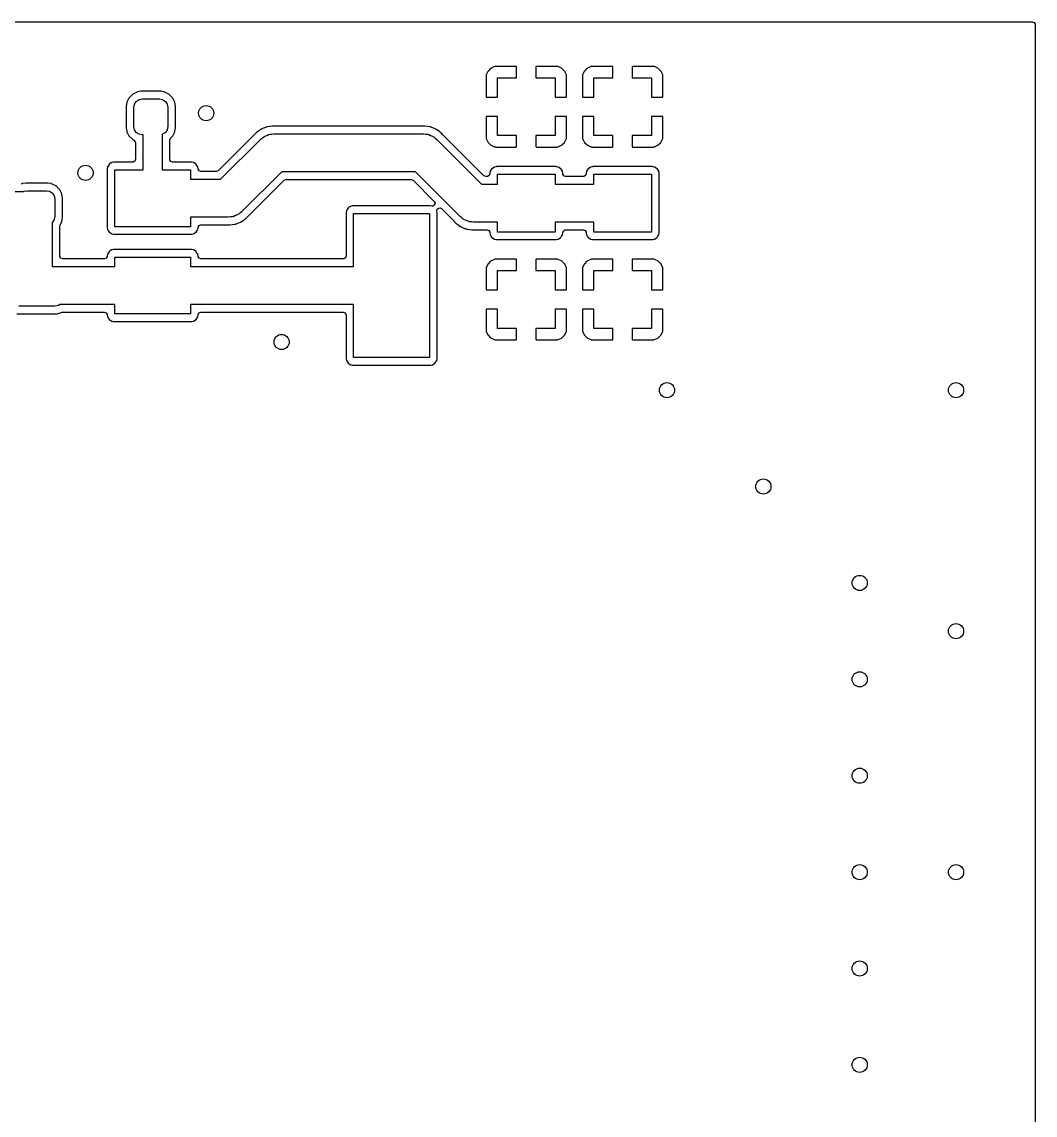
# Model space of a CAD drawing. Extents: x 2.37 to 5.13, y -5.38 to -2.62.
# Drawn here: x 4.08 to 5.132, y -3.752 to -2.618 of the extents above; entities that cross this region are included whole.
import ezdxf

# ---------------------------------------------------------------- set-up
doc = ezdxf.new("R2010")
doc.units = 0
doc.header["$MEASUREMENT"] = 0
doc.layers.add('BLACK', color=7, linetype='CONTINUOUS')

msp = doc.modelspace()

# ---------------------------------------------------------------- linework, layer by layer
at = {"layer": 'BLACK', "linetype": 'CONTINUOUS'}
for p, q in [((2.37081, -2.61789), (5.12919, -2.61789)), ((5.12919, -2.61789), (5.13107, -2.61858)), ((5.13107, -2.61858), (5.13206, -2.6203)), ((5.13206, -2.6203), (5.13211, -2.62081)), ((5.13211, -2.62081), (5.13211, -5.37919)), ((4.57095, -2.66431), (4.56738, -2.66589)), ((4.57137, -2.66419), (4.57095, -2.66431)), ((4.5721, -2.6641), (4.57137, -2.66419)), ((4.57227, -2.66409), (4.5721, -2.6641)), ((4.59359, -2.66409), (4.57227, -2.66409)), ((4.59379, -2.66421), (4.59359, -2.66409)), ((4.59394, -2.66461), (4.59379, -2.66421)), ((4.59394, -2.67591), (4.59394, -2.66461)), ((4.61406, -2.66424), (4.61394, -2.66445)), ((4.61394, -2.66445), (4.61394, -2.67591)), ((4.61445, -2.66409), (4.61406, -2.66424)), ((4.63561, -2.66409), (4.61445, -2.66409)), ((4.63578, -2.6641), (4.63561, -2.66409)), ((4.63648, -2.66419), (4.63578, -2.6641)), ((4.6369, -2.6643), (4.63648, -2.66419)), ((4.64048, -2.66588), (4.6369, -2.6643)), ((4.67095, -2.66431), (4.66738, -2.66589)), ((4.67137, -2.66419), (4.67095, -2.66431)), ((4.6721, -2.6641), (4.67137, -2.66419)), ((4.67227, -2.66409), (4.6721, -2.6641)), ((4.69359, -2.66409), (4.67227, -2.66409)), ((4.69379, -2.66421), (4.69359, -2.66409)), ((4.69394, -2.66461), (4.69379, -2.66421)), ((4.69394, -2.67591), (4.69394, -2.66461)), ((4.71406, -2.66424), (4.71394, -2.66445)), ((4.71394, -2.66445), (4.71394, -2.67591)), ((4.71445, -2.66409), (4.71406, -2.66424)), ((4.73561, -2.66409), (4.71445, -2.66409)), ((4.73578, -2.6641), (4.73561, -2.66409)), ((4.73648, -2.66419), (4.73578, -2.6641)), ((4.7369, -2.6643), (4.73648, -2.66419)), ((4.74048, -2.66588), (4.7369, -2.6643)), ((4.56214, -2.67407), (4.56213, -2.67423)), ((4.56213, -2.67423), (4.56213, -2.69539)), ((4.56222, -2.67336), (4.56214, -2.67407)), ((4.56233, -2.67294), (4.56222, -2.67336)), ((4.56391, -2.66936), (4.56233, -2.67294)), ((4.56421, -2.66893), (4.56391, -2.66936)), ((4.56694, -2.66619), (4.56421, -2.66893)), ((4.56738, -2.66589), (4.56694, -2.66619)), ((4.57394, -2.69591), (4.57394, -2.67591)), ((4.57394, -2.67591), (4.59394, -2.67591)), ((4.61394, -2.67591), (4.63394, -2.67591)), ((4.63394, -2.67591), (4.63394, -2.69591)), ((4.64092, -2.66618), (4.64048, -2.66588)), ((4.64365, -2.66891), (4.64092, -2.66618)), ((4.64395, -2.66935), (4.64365, -2.66891)), ((4.64554, -2.67292), (4.64395, -2.66935)), ((4.64565, -2.67334), (4.64554, -2.67292)), ((4.64574, -2.67407), (4.64565, -2.67334)), ((4.64575, -2.67424), (4.64574, -2.67407)), ((4.64575, -2.69555), (4.64575, -2.67424)), ((4.66214, -2.67407), (4.66213, -2.67423)), ((4.66213, -2.67423), (4.66213, -2.69539)), ((4.66222, -2.67336), (4.66214, -2.67407)), ((4.66233, -2.67294), (4.66222, -2.67336)), ((4.66391, -2.66936), (4.66233, -2.67294)), ((4.66421, -2.66893), (4.66391, -2.66936)), ((4.66694, -2.66619), (4.66421, -2.66893)), ((4.66738, -2.66589), (4.66694, -2.66619)), ((4.67394, -2.69591), (4.67394, -2.67591)), ((4.67394, -2.67591), (4.69394, -2.67591)), ((4.71394, -2.67591), (4.73394, -2.67591)), ((4.73394, -2.67591), (4.73394, -2.69591)), ((4.74092, -2.66618), (4.74048, -2.66588)), ((4.74365, -2.66891), (4.74092, -2.66618)), ((4.74395, -2.66935), (4.74365, -2.66891)), ((4.74554, -2.67292), (4.74395, -2.66935)), ((4.74565, -2.67334), (4.74554, -2.67292)), ((4.74574, -2.67407), (4.74565, -2.67334)), ((4.74575, -2.67424), (4.74574, -2.67407)), ((4.74575, -2.69555), (4.74575, -2.67424)), ((4.19156, -2.69693), (4.18935, -2.70125)), ((4.19166, -2.69672), (4.19156, -2.69693)), ((4.19156, -2.69693), (4.19156, -2.69693)), ((4.19541, -2.69297), (4.19166, -2.69672)), ((4.19562, -2.69287), (4.19541, -2.69297)), ((4.19994, -2.69067), (4.19562, -2.69287)), ((4.19562, -2.69287), (4.19562, -2.69287)), ((4.19912, -2.70043), (4.20199, -2.69851)), ((4.20014, -2.69056), (4.19994, -2.69067)), ((4.19994, -2.69067), (4.19994, -2.69067)), ((4.20037, -2.69053), (4.20014, -2.69056)), ((4.20395, -2.68996), (4.20037, -2.69053)), ((4.20037, -2.69053), (4.20037, -2.69053)), ((4.20199, -2.69851), (4.20538, -2.69783)), ((4.20406, -2.68994), (4.20395, -2.68996)), ((4.22442, -2.68994), (4.20406, -2.68994)), ((4.20538, -2.69783), (4.2231, -2.69783)), ((4.2231, -2.69783), (4.22649, -2.69851)), ((4.22453, -2.68996), (4.22442, -2.68994)), ((4.22811, -2.69053), (4.22453, -2.68996)), ((4.22649, -2.69851), (4.22936, -2.70043)), ((4.22834, -2.69056), (4.22811, -2.69053)), ((4.22811, -2.69053), (4.22811, -2.69053)), ((4.22854, -2.69067), (4.22834, -2.69056)), ((4.23286, -2.69287), (4.22854, -2.69067)), ((4.22854, -2.69067), (4.22854, -2.69067)), ((4.23307, -2.69297), (4.23286, -2.69287)), ((4.23286, -2.69287), (4.23286, -2.69287)), ((4.23682, -2.69672), (4.23307, -2.69297)), ((4.23692, -2.69693), (4.23682, -2.69672)), ((4.23912, -2.70125), (4.23692, -2.69693)), ((4.23692, -2.69693), (4.23692, -2.69693)), ((4.56213, -2.69539), (4.56227, -2.69579)), ((4.56227, -2.69579), (4.56248, -2.69591)), ((4.56248, -2.69591), (4.57394, -2.69591)), ((4.63394, -2.69591), (4.64523, -2.69591)), ((4.64523, -2.69591), (4.64563, -2.69576)), ((4.64563, -2.69576), (4.64575, -2.69555)), ((4.66213, -2.69539), (4.66227, -2.69579)), ((4.66227, -2.69579), (4.66248, -2.69591)), ((4.66248, -2.69591), (4.67394, -2.69591)), ((4.73394, -2.69591), (4.74523, -2.69591)), ((4.74523, -2.69591), (4.74563, -2.69576)), ((4.74563, -2.69576), (4.74575, -2.69555)), ((4.18865, -2.70526), (4.18863, -2.70537)), ((4.18863, -2.70537), (4.18863, -2.7277)), ((4.18921, -2.70168), (4.18865, -2.70526)), ((4.18925, -2.70145), (4.18921, -2.70168)), ((4.18921, -2.70168), (4.18921, -2.70168)), ((4.18935, -2.70125), (4.18925, -2.70145)), ((4.19652, -2.70669), (4.1972, -2.7033)), ((4.19652, -2.72638), (4.19652, -2.70669)), ((4.1972, -2.7033), (4.19912, -2.70043)), ((4.22936, -2.70043), (4.23128, -2.7033)), ((4.23128, -2.7033), (4.23196, -2.70669)), ((4.23196, -2.70669), (4.23196, -2.72638)), ((4.23923, -2.70145), (4.23912, -2.70125)), ((4.23926, -2.70168), (4.23923, -2.70145)), ((4.23983, -2.70526), (4.23926, -2.70168)), ((4.23926, -2.70168), (4.23926, -2.70168)), ((4.23985, -2.70537), (4.23983, -2.70526)), ((4.23985, -2.7277), (4.23985, -2.70537)), ((4.56225, -2.71605), (4.56213, -2.71626)), ((4.56213, -2.71626), (4.56213, -2.73757)), ((4.56264, -2.71591), (4.56225, -2.71605)), ((4.57394, -2.71591), (4.56264, -2.71591)), ((4.57394, -2.73591), (4.57394, -2.71591)), ((4.6454, -2.71591), (4.63394, -2.71591)), ((4.63394, -2.71591), (4.63394, -2.73591)), ((4.6456, -2.71603), (4.6454, -2.71591)), ((4.64575, -2.71642), (4.6456, -2.71603)), ((4.64575, -2.73758), (4.64575, -2.71642)), ((4.66225, -2.71605), (4.66213, -2.71626)), ((4.66213, -2.71626), (4.66213, -2.73757)), ((4.66264, -2.71591), (4.66225, -2.71605)), ((4.67394, -2.71591), (4.66264, -2.71591)), ((4.67394, -2.73591), (4.67394, -2.71591)), ((4.7454, -2.71591), (4.73394, -2.71591)), ((4.73394, -2.71591), (4.73394, -2.73591)), ((4.7456, -2.71603), (4.7454, -2.71591)), ((4.74575, -2.71642), (4.7456, -2.71603)), ((4.74575, -2.73758), (4.74575, -2.71642)), ((4.18863, -2.7277), (4.18865, -2.72781)), ((4.18865, -2.72781), (4.18921, -2.73139)), ((4.18921, -2.73139), (4.18921, -2.73139)), ((4.18921, -2.73139), (4.18925, -2.73162)), ((4.18925, -2.73162), (4.18935, -2.73182)), ((4.18935, -2.73182), (4.18935, -2.73182)), ((4.18935, -2.73182), (4.19156, -2.73614)), ((4.1972, -2.72977), (4.19652, -2.72638)), ((4.19912, -2.73264), (4.1972, -2.72977)), ((4.20199, -2.73456), (4.19912, -2.73264)), ((4.22936, -2.73264), (4.22649, -2.73456)), ((4.23128, -2.72977), (4.22936, -2.73264)), ((4.23196, -2.72638), (4.23128, -2.72977)), ((4.23692, -2.73614), (4.23912, -2.73182)), ((4.23912, -2.73182), (4.23923, -2.73162)), ((4.23912, -2.73182), (4.23912, -2.73182)), ((4.23923, -2.73162), (4.23926, -2.73139)), ((4.23926, -2.73139), (4.23983, -2.72781)), ((4.23926, -2.73139), (4.23926, -2.73139)), ((4.23983, -2.72781), (4.23985, -2.7277)), ((4.32348, -2.73299), (4.32195, -2.73471)), ((4.3236, -2.73286), (4.32348, -2.73299)), ((4.32375, -2.73276), (4.3236, -2.73286)), ((4.32511, -2.73182), (4.32375, -2.73276)), ((4.32375, -2.73276), (4.32375, -2.73276)), ((4.32569, -2.73142), (4.32511, -2.73182)), ((4.32582, -2.73133), (4.32569, -2.73142)), ((4.3275, -2.73005), (4.32582, -2.73133)), ((4.32783, -2.72979), (4.3275, -2.73005)), ((4.32799, -2.72972), (4.32783, -2.72979)), ((4.32818, -2.72964), (4.32799, -2.72972)), ((4.32799, -2.72972), (4.32799, -2.72972)), ((4.32825, -2.7296), (4.32818, -2.72964)), ((4.32873, -2.72934), (4.32825, -2.7296)), ((4.3291, -2.72908), (4.32873, -2.72934)), ((4.32942, -2.72896), (4.3291, -2.72908)), ((4.33126, -2.72827), (4.32942, -2.72896)), ((4.33148, -2.72818), (4.33126, -2.72827)), ((4.33162, -2.72812), (4.33148, -2.72818)), ((4.33378, -2.72718), (4.33162, -2.72812)), ((4.33394, -2.7271), (4.33378, -2.72717)), ((4.33378, -2.72717), (4.33378, -2.72718)), ((4.33439, -2.72703), (4.33394, -2.7271)), ((4.33492, -2.72688), (4.33439, -2.72703)), ((4.33518, -2.72678), (4.33492, -2.72688)), ((4.33535, -2.72672), (4.33518, -2.72678)), ((4.33518, -2.72678), (4.33518, -2.72678)), ((4.33787, -2.72642), (4.33535, -2.72672)), ((4.33802, -2.72639), (4.33787, -2.72642)), ((4.34052, -2.72596), (4.33802, -2.72639)), ((4.34069, -2.72597), (4.34052, -2.72596)), ((4.34283, -2.72611), (4.34069, -2.72597)), ((4.34303, -2.72612), (4.34283, -2.72611)), ((4.49612, -2.72612), (4.34303, -2.72612)), ((4.49629, -2.72612), (4.49612, -2.72612)), ((4.49659, -2.7261), (4.49629, -2.72612)), ((4.49877, -2.72597), (4.49659, -2.7261)), ((4.50126, -2.72644), (4.49877, -2.72597)), ((4.50141, -2.72646), (4.50126, -2.72644)), ((4.50393, -2.72679), (4.50141, -2.72646)), ((4.50409, -2.72686), (4.50393, -2.72679)), ((4.50436, -2.72696), (4.50409, -2.72686)), ((4.50409, -2.72686), (4.50409, -2.72686)), ((4.50488, -2.72711), (4.50436, -2.72696)), ((4.50533, -2.72719), (4.50488, -2.72711)), ((4.50764, -2.72824), (4.50533, -2.72719)), ((4.50778, -2.72829), (4.50764, -2.72824)), ((4.51015, -2.72922), (4.50778, -2.72829)), ((4.51029, -2.72932), (4.51015, -2.72922)), ((4.51052, -2.72948), (4.51029, -2.72932)), ((4.51029, -2.72932), (4.51029, -2.72932)), ((4.511, -2.72975), (4.51052, -2.72948)), ((4.51125, -2.72986), (4.511, -2.72975)), ((4.51141, -2.72994), (4.51125, -2.72986)), ((4.51125, -2.72986), (4.51125, -2.72986)), ((4.51155, -2.73005), (4.51141, -2.72994)), ((4.51341, -2.7315), (4.51155, -2.73005)), ((4.51353, -2.73159), (4.51341, -2.7315)), ((4.51534, -2.73286), (4.51353, -2.73159)), ((4.51561, -2.73305), (4.51534, -2.73286)), ((4.51573, -2.73319), (4.51561, -2.73305)), ((4.51714, -2.7348), (4.51573, -2.73319)), ((4.51573, -2.73319), (4.51573, -2.73319)), ((4.19156, -2.73614), (4.19156, -2.73614)), ((4.19156, -2.73614), (4.19166, -2.73635)), ((4.19166, -2.73635), (4.19541, -2.7401)), ((4.19541, -2.7401), (4.19562, -2.7402)), ((4.19562, -2.7402), (4.19562, -2.7402)), ((4.19562, -2.7402), (4.19676, -2.74079)), ((4.19676, -2.74079), (4.19812, -2.74224)), ((4.19812, -2.74224), (4.19835, -2.74338)), ((4.19835, -2.74338), (4.19835, -2.76051)), ((4.20538, -2.73524), (4.20199, -2.73456)), ((4.20624, -2.73524), (4.20538, -2.73524)), ((4.20624, -2.77132), (4.20624, -2.73524)), ((4.22649, -2.73456), (4.22593, -2.73467)), ((4.22593, -2.73467), (4.22593, -2.77132)), ((4.23382, -2.74055), (4.2345, -2.73868)), ((4.23382, -2.76051), (4.23382, -2.74055)), ((4.2345, -2.73868), (4.23467, -2.73849)), ((4.23467, -2.73849), (4.23682, -2.73635)), ((4.23682, -2.73635), (4.23692, -2.73614)), ((4.23692, -2.73614), (4.23692, -2.73614)), ((4.32183, -2.73484), (4.28425, -2.77242)), ((4.28667, -2.78116), (4.32805, -2.73978)), ((4.32195, -2.73471), (4.32183, -2.73484)), ((4.32805, -2.73978), (4.32822, -2.73961)), ((4.32822, -2.73961), (4.32985, -2.73843)), ((4.32985, -2.73843), (4.33137, -2.73712)), ((4.33137, -2.73712), (4.33209, -2.73679)), ((4.33209, -2.73679), (4.33273, -2.73632)), ((4.33273, -2.73632), (4.33462, -2.73564)), ((4.33462, -2.73564), (4.33645, -2.73481)), ((4.33645, -2.73481), (4.33723, -2.73469)), ((4.33723, -2.73469), (4.33798, -2.73442)), ((4.33798, -2.73442), (4.33999, -2.7343)), ((4.33999, -2.7343), (4.34197, -2.73401)), ((4.34197, -2.73401), (4.49702, -2.73401)), ((4.49702, -2.73401), (4.49726, -2.73402)), ((4.49726, -2.73402), (4.49925, -2.73433)), ((4.49925, -2.73433), (4.50125, -2.73447)), ((4.50125, -2.73447), (4.50199, -2.73475)), ((4.50199, -2.73475), (4.50278, -2.73488)), ((4.50278, -2.73488), (4.5046, -2.73573)), ((4.5046, -2.73573), (4.50648, -2.73643)), ((4.50648, -2.73643), (4.50711, -2.73691)), ((4.50711, -2.73691), (4.50783, -2.73725)), ((4.50783, -2.73725), (4.50934, -2.73858)), ((4.50934, -2.73858), (4.51094, -2.73978)), ((4.51094, -2.73978), (4.55748, -2.78631)), ((4.51727, -2.73495), (4.51714, -2.7348)), ((4.55989, -2.77757), (4.51727, -2.73495)), ((4.56213, -2.73757), (4.56214, -2.73775)), ((4.56214, -2.73775), (4.56222, -2.73847)), ((4.56222, -2.73847), (4.56234, -2.73889)), ((4.56234, -2.73889), (4.56393, -2.74247)), ((4.56393, -2.74247), (4.56422, -2.7429)), ((4.56422, -2.7429), (4.56696, -2.74563)), ((4.59394, -2.73591), (4.57394, -2.73591)), ((4.59394, -2.74737), (4.59394, -2.73591)), ((4.63394, -2.73591), (4.61394, -2.73591)), ((4.61394, -2.73591), (4.61394, -2.7472)), ((4.64093, -2.74562), (4.64366, -2.74288)), ((4.64366, -2.74288), (4.64396, -2.74245)), ((4.64396, -2.74245), (4.64554, -2.73887)), ((4.64554, -2.73887), (4.64566, -2.73845)), ((4.64566, -2.73845), (4.64574, -2.73774)), ((4.64574, -2.73774), (4.64575, -2.73758)), ((4.66213, -2.73757), (4.66214, -2.73775)), ((4.66214, -2.73775), (4.66222, -2.73847)), ((4.66222, -2.73847), (4.66234, -2.73889)), ((4.66234, -2.73889), (4.66393, -2.74247)), ((4.66393, -2.74247), (4.66422, -2.7429)), ((4.66422, -2.7429), (4.66696, -2.74563)), ((4.69394, -2.73591), (4.67394, -2.73591)), ((4.69394, -2.74737), (4.69394, -2.73591)), ((4.73394, -2.73591), (4.71394, -2.73591)), ((4.71394, -2.73591), (4.71394, -2.7472)), ((4.74093, -2.74562), (4.74366, -2.74288)), ((4.74366, -2.74288), (4.74396, -2.74245)), ((4.74396, -2.74245), (4.74554, -2.73887)), ((4.74554, -2.73887), (4.74566, -2.73845)), ((4.74566, -2.73845), (4.74574, -2.73774)), ((4.74574, -2.73774), (4.74575, -2.73758)), ((4.56696, -2.74563), (4.56739, -2.74593)), ((4.56739, -2.74593), (4.57097, -2.74751)), ((4.57097, -2.74751), (4.57139, -2.74762)), ((4.57139, -2.74762), (4.5721, -2.74771)), ((4.5721, -2.74771), (4.57227, -2.74772)), ((4.57227, -2.74772), (4.59342, -2.74772)), ((4.59342, -2.74772), (4.59382, -2.74757)), ((4.59382, -2.74757), (4.59394, -2.74737)), ((4.61394, -2.7472), (4.61408, -2.7476)), ((4.61408, -2.7476), (4.61429, -2.74772)), ((4.61429, -2.74772), (4.63561, -2.74772)), ((4.63561, -2.74772), (4.63578, -2.74771)), ((4.63578, -2.74771), (4.6365, -2.74762)), ((4.6365, -2.74762), (4.63692, -2.74751)), ((4.63692, -2.74751), (4.6405, -2.74592)), ((4.6405, -2.74592), (4.64093, -2.74562)), ((4.66696, -2.74563), (4.66739, -2.74593)), ((4.66739, -2.74593), (4.67097, -2.74751)), ((4.67097, -2.74751), (4.67139, -2.74762)), ((4.67139, -2.74762), (4.6721, -2.74771)), ((4.6721, -2.74771), (4.67227, -2.74772)), ((4.67227, -2.74772), (4.69342, -2.74772)), ((4.69342, -2.74772), (4.69382, -2.74757)), ((4.69382, -2.74757), (4.69394, -2.74737)), ((4.71394, -2.7472), (4.71408, -2.7476)), ((4.71408, -2.7476), (4.71429, -2.74772)), ((4.71429, -2.74772), (4.73561, -2.74772)), ((4.73561, -2.74772), (4.73578, -2.74771)), ((4.73578, -2.74771), (4.7365, -2.74762)), ((4.7365, -2.74762), (4.73692, -2.74751)), ((4.73692, -2.74751), (4.7405, -2.74592)), ((4.7405, -2.74592), (4.74093, -2.74562)), ((4.17086, -2.76587), (4.16945, -2.76799)), ((4.17102, -2.76563), (4.17086, -2.76587)), ((4.17363, -2.76389), (4.17102, -2.76563)), ((4.1756, -2.76349), (4.17363, -2.76389)), ((4.1758, -2.76346), (4.1756, -2.76349)), ((4.17594, -2.76343), (4.1758, -2.76346)), ((4.1758, -2.76346), (4.1758, -2.76346)), ((4.19543, -2.76343), (4.17594, -2.76343)), ((4.19594, -2.76338), (4.19543, -2.76343)), ((4.19767, -2.76239), (4.19594, -2.76338)), ((4.19835, -2.76051), (4.19767, -2.76239)), ((4.23386, -2.76102), (4.23382, -2.76051)), ((4.23486, -2.76275), (4.23386, -2.76102)), ((4.23673, -2.76343), (4.23486, -2.76275)), ((4.25623, -2.76343), (4.23673, -2.76343)), ((4.25637, -2.76346), (4.25623, -2.76343)), ((4.25657, -2.76349), (4.25637, -2.76346)), ((4.25637, -2.76346), (4.25637, -2.76346)), ((4.25853, -2.76389), (4.25657, -2.76349)), ((4.26115, -2.76563), (4.25853, -2.76389)), ((4.2613, -2.76587), (4.26115, -2.76563)), ((4.26272, -2.76799), (4.2613, -2.76587)), ((4.16928, -2.76824), (4.16882, -2.77054)), ((4.16882, -2.77054), (4.16882, -2.83115)), ((4.16945, -2.76799), (4.16928, -2.76824)), ((4.17671, -2.83038), (4.17671, -2.77132)), ((4.17671, -2.77132), (4.20624, -2.77132)), ((4.22593, -2.77132), (4.25545, -2.77132)), ((4.25545, -2.77132), (4.25545, -2.78116)), ((4.26289, -2.76824), (4.26272, -2.76799)), ((4.26335, -2.77054), (4.26289, -2.76824)), ((4.26335, -2.77067), (4.26335, -2.77054)), ((4.26337, -2.77086), (4.26335, -2.77067)), ((4.26437, -2.77259), (4.26337, -2.77086)), ((4.26624, -2.77327), (4.26437, -2.77259)), ((4.28219, -2.77327), (4.26624, -2.77327)), ((4.28245, -2.77326), (4.28219, -2.77327)), ((4.28425, -2.77242), (4.28245, -2.77326)), ((4.35013, -2.77339), (4.30874, -2.81477)), ((4.48887, -2.77339), (4.35013, -2.77339)), ((4.5354, -2.81992), (4.48887, -2.77339)), ((4.56008, -2.77774), (4.55989, -2.77757)), ((4.56195, -2.77842), (4.56008, -2.77774)), ((4.56313, -2.77842), (4.56195, -2.77842)), ((4.56364, -2.77838), (4.56313, -2.77842)), ((4.56536, -2.77738), (4.56364, -2.77838)), ((4.56604, -2.77551), (4.56536, -2.77738)), ((4.5665, -2.77283), (4.56604, -2.77513)), ((4.56604, -2.77513), (4.56604, -2.77551)), ((4.56785, -2.7708), (4.5665, -2.77283)), ((4.56809, -2.77045), (4.56785, -2.7708)), ((4.56825, -2.77021), (4.56809, -2.77045)), ((4.57086, -2.76847), (4.56825, -2.77021)), ((4.57261, -2.76812), (4.57086, -2.76847)), ((4.57302, -2.76804), (4.57261, -2.76812)), ((4.57316, -2.76801), (4.57302, -2.76804)), ((4.57302, -2.76804), (4.57302, -2.76804)), ((4.63471, -2.76801), (4.57316, -2.76801)), ((4.57394, -2.78631), (4.57394, -2.77591)), ((4.57394, -2.77591), (4.63394, -2.77591)), ((4.63394, -2.77591), (4.63394, -2.78631)), ((4.63485, -2.76804), (4.63471, -2.76801)), ((4.63486, -2.76804), (4.63485, -2.76804)), ((4.63526, -2.76812), (4.63486, -2.76804)), ((4.63702, -2.76847), (4.63526, -2.76812)), ((4.63963, -2.77021), (4.63702, -2.76847)), ((4.63979, -2.77045), (4.63963, -2.77021)), ((4.64002, -2.7708), (4.63979, -2.77045)), ((4.64137, -2.77283), (4.64002, -2.7708)), ((4.64183, -2.77513), (4.64137, -2.77283)), ((4.64183, -2.77551), (4.64183, -2.77513)), ((4.64187, -2.77601), (4.64183, -2.77551)), ((4.64287, -2.77774), (4.64187, -2.77601)), ((4.64474, -2.77842), (4.64287, -2.77774)), ((4.66313, -2.77842), (4.64474, -2.77842)), ((4.66364, -2.77838), (4.66313, -2.77842)), ((4.66536, -2.77738), (4.66364, -2.77838)), ((4.66604, -2.77551), (4.66536, -2.77738)), ((4.6665, -2.77283), (4.66604, -2.77513)), ((4.66604, -2.77513), (4.66604, -2.77551)), ((4.66785, -2.7708), (4.6665, -2.77283)), ((4.66809, -2.77045), (4.66785, -2.7708)), ((4.66825, -2.77021), (4.66809, -2.77045)), ((4.67086, -2.76847), (4.66825, -2.77021)), ((4.67261, -2.76812), (4.67086, -2.76847)), ((4.67302, -2.76804), (4.67261, -2.76812)), ((4.67316, -2.76801), (4.67302, -2.76804)), ((4.67302, -2.76804), (4.67302, -2.76804)), ((4.73471, -2.76801), (4.67316, -2.76801)), ((4.67394, -2.78631), (4.67394, -2.77591)), ((4.67394, -2.77591), (4.73394, -2.77591)), ((4.73394, -2.77591), (4.73394, -2.83591)), ((4.73485, -2.76804), (4.73471, -2.76801)), ((4.73486, -2.76804), (4.73485, -2.76804)), ((4.73526, -2.76812), (4.73486, -2.76804)), ((4.73702, -2.76847), (4.73526, -2.76812)), ((4.73963, -2.77021), (4.73702, -2.76847)), ((4.73979, -2.77045), (4.73963, -2.77021)), ((4.74002, -2.7708), (4.73979, -2.77045)), ((4.74137, -2.77283), (4.74002, -2.7708)), ((4.74183, -2.77513), (4.74137, -2.77283)), ((4.74183, -2.83668), (4.74183, -2.77513)), ((4.08048, -2.78588), (4.0795, -2.78611)), ((4.08049, -2.78593), (4.08048, -2.78588)), ((4.08071, -2.78585), (4.08049, -2.78593)), ((4.08092, -2.78575), (4.08071, -2.78585)), ((4.08484, -2.78513), (4.08092, -2.78575)), ((4.10716, -2.78513), (4.08484, -2.78513)), ((4.10727, -2.78515), (4.10716, -2.78513)), ((4.11086, -2.78571), (4.10727, -2.78515)), ((4.11108, -2.78575), (4.11086, -2.78571)), ((4.11086, -2.78571), (4.11086, -2.78571)), ((4.11129, -2.78585), (4.11108, -2.78575)), ((4.11561, -2.78806), (4.11129, -2.78585)), ((4.11129, -2.78585), (4.11129, -2.78585)), ((4.11581, -2.78816), (4.11561, -2.78806)), ((4.11561, -2.78806), (4.11561, -2.78806)), ((4.11956, -2.79191), (4.11581, -2.78816)), ((4.25545, -2.78116), (4.28667, -2.78116)), ((4.31496, -2.81971), (4.35254, -2.78213)), ((4.35254, -2.78213), (4.35435, -2.78129)), ((4.35435, -2.78129), (4.3546, -2.78128)), ((4.3546, -2.78128), (4.48439, -2.78128)), ((4.48439, -2.78128), (4.48626, -2.78196)), ((4.48626, -2.78196), (4.48645, -2.78213)), ((4.48645, -2.78213), (4.50841, -2.80409)), ((4.55748, -2.78631), (4.57394, -2.78631)), ((4.63394, -2.78631), (4.67394, -2.78631)), ((4.06448, -2.79401), (4.0823, -2.79401)), ((4.0823, -2.79401), (4.08277, -2.7937)), ((4.08277, -2.7937), (4.08616, -2.79302)), ((4.08616, -2.79302), (4.10584, -2.79302)), ((4.10584, -2.79302), (4.10923, -2.7937)), ((4.10923, -2.7937), (4.11211, -2.79562)), ((4.11211, -2.79562), (4.11403, -2.79849)), ((4.11403, -2.79849), (4.1147, -2.80188)), ((4.11967, -2.79212), (4.11956, -2.79191)), ((4.12143, -2.79558), (4.11967, -2.79212)), ((4.11967, -2.79212), (4.11967, -2.79212)), ((4.12197, -2.79664), (4.12143, -2.79558)), ((4.12201, -2.79687), (4.12197, -2.79664)), ((4.12237, -2.79914), (4.12201, -2.79687)), ((4.12201, -2.79687), (4.12201, -2.79687)), ((4.12259, -2.80056), (4.12237, -2.79914)), ((4.12259, -2.82092), (4.12259, -2.80056)), ((4.1147, -2.80188), (4.1147, -2.8196)), ((4.41777, -2.81282), (4.41731, -2.81352)), ((4.4189, -2.81114), (4.41777, -2.81282)), ((4.41905, -2.81091), (4.4189, -2.81114)), ((4.4202, -2.81014), (4.41905, -2.81091)), ((4.42143, -2.80932), (4.4202, -2.81014)), ((4.42167, -2.80916), (4.42143, -2.80932)), ((4.42143, -2.80932), (4.42143, -2.80932)), ((4.42363, -2.80877), (4.42167, -2.80916)), ((4.42383, -2.80873), (4.42363, -2.80877)), ((4.42397, -2.8087), (4.42383, -2.80873)), ((4.42383, -2.80873), (4.42383, -2.80873)), ((4.50426, -2.8087), (4.42397, -2.8087)), ((4.50578, -2.809), (4.50426, -2.8087)), ((4.5071, -2.80896), (4.50578, -2.809)), ((4.50873, -2.80782), (4.5071, -2.80896)), ((4.50841, -2.80409), (4.50925, -2.80589)), ((4.50925, -2.80589), (4.50873, -2.80782)), ((4.51108, -2.8143), (4.51138, -2.81233)), ((4.51138, -2.81233), (4.51288, -2.81102)), ((4.51288, -2.81102), (4.51487, -2.81098)), ((4.51487, -2.81098), (4.516, -2.81168)), ((4.516, -2.81168), (4.52907, -2.82475)), ((4.11403, -2.82299), (4.11211, -2.82586)), ((4.1147, -2.8196), (4.11403, -2.82299)), ((4.12197, -2.82484), (4.12259, -2.82092)), ((4.29482, -2.82053), (4.25545, -2.82053)), ((4.25545, -2.82053), (4.25545, -2.83038)), ((4.29681, -2.82025), (4.29482, -2.82053)), ((4.29882, -2.82012), (4.29681, -2.82025)), ((4.29956, -2.81986), (4.29882, -2.82012)), ((4.30035, -2.81974), (4.29956, -2.81986)), ((4.30218, -2.81891), (4.30035, -2.81974)), ((4.30407, -2.81823), (4.30218, -2.81891)), ((4.30471, -2.81776), (4.30407, -2.81823)), ((4.30543, -2.81743), (4.30471, -2.81776)), ((4.30695, -2.81612), (4.30543, -2.81743)), ((4.30857, -2.81494), (4.30695, -2.81612)), ((4.30874, -2.81477), (4.30857, -2.81494)), ((4.30897, -2.82476), (4.31098, -2.82322)), ((4.31098, -2.82322), (4.3111, -2.82313)), ((4.3111, -2.82313), (4.31139, -2.82293)), ((4.31139, -2.82293), (4.31178, -2.82266)), ((4.31178, -2.82266), (4.31305, -2.82179)), ((4.31305, -2.82179), (4.3132, -2.82169)), ((4.31305, -2.82179), (4.31305, -2.82179)), ((4.3132, -2.82169), (4.31485, -2.81983)), ((4.31485, -2.81983), (4.31496, -2.81971)), ((4.41731, -2.81352), (4.41685, -2.81582)), ((4.41685, -2.81582), (4.41685, -2.86091)), ((4.42475, -2.87171), (4.42475, -2.8166)), ((4.42475, -2.8166), (4.50349, -2.8166)), ((4.50349, -2.8166), (4.50349, -2.9662)), ((4.51138, -2.81582), (4.51108, -2.8143)), ((4.51138, -2.96698), (4.51138, -2.81582)), ((4.53701, -2.82112), (4.5354, -2.81992)), ((4.53851, -2.82245), (4.53701, -2.82112)), ((4.53923, -2.82279), (4.53851, -2.82245)), ((4.53987, -2.82327), (4.53923, -2.82279)), ((4.54175, -2.82397), (4.53987, -2.82327)), ((4.54357, -2.82482), (4.54175, -2.82397)), ((4.11211, -2.82586), (4.11175, -2.8261)), ((4.11175, -2.8261), (4.11175, -2.87171)), ((4.11964, -2.83011), (4.11996, -2.82879)), ((4.11964, -2.86091), (4.11964, -2.83011)), ((4.11996, -2.82879), (4.12187, -2.82504)), ((4.12187, -2.82504), (4.12197, -2.82484)), ((4.12187, -2.82504), (4.12187, -2.82504)), ((4.16882, -2.83115), (4.16928, -2.83346)), ((4.16928, -2.83346), (4.16944, -2.8337)), ((4.16944, -2.8337), (4.16944, -2.8337)), ((4.16944, -2.8337), (4.16992, -2.83442)), ((4.16992, -2.83442), (4.17102, -2.83607)), ((4.25545, -2.83038), (4.17671, -2.83038)), ((4.26115, -2.83607), (4.26225, -2.83442)), ((4.26225, -2.83442), (4.26273, -2.8337)), ((4.26273, -2.8337), (4.26289, -2.83346)), ((4.26273, -2.8337), (4.26273, -2.8337)), ((4.26289, -2.83346), (4.26335, -2.83115)), ((4.26335, -2.83105), (4.26421, -2.82926)), ((4.26335, -2.83115), (4.26335, -2.83105)), ((4.26421, -2.82926), (4.26602, -2.82844)), ((4.26602, -2.82844), (4.26624, -2.82843)), ((4.26624, -2.82843), (4.29377, -2.82843)), ((4.29377, -2.82843), (4.29396, -2.82843)), ((4.29396, -2.82843), (4.2961, -2.82858)), ((4.2961, -2.82858), (4.29628, -2.82859)), ((4.29628, -2.82859), (4.29878, -2.82816)), ((4.29878, -2.82816), (4.29893, -2.82813)), ((4.29893, -2.82813), (4.30145, -2.82783)), ((4.30145, -2.82783), (4.30188, -2.82767)), ((4.30188, -2.82767), (4.30241, -2.82752)), ((4.30241, -2.82752), (4.30268, -2.82747)), ((4.30268, -2.82747), (4.30285, -2.82744)), ((4.30285, -2.82744), (4.30301, -2.82737)), ((4.30301, -2.82737), (4.30518, -2.82642)), ((4.30301, -2.82737), (4.30301, -2.82737)), ((4.30518, -2.82642), (4.30532, -2.82637)), ((4.30532, -2.82637), (4.30753, -2.82553)), ((4.30753, -2.82553), (4.3077, -2.82547)), ((4.30753, -2.82553), (4.30753, -2.82553)), ((4.3077, -2.82547), (4.30807, -2.82521)), ((4.30807, -2.82521), (4.30855, -2.82494)), ((4.30855, -2.82494), (4.30866, -2.8249)), ((4.30866, -2.8249), (4.30881, -2.82483)), ((4.30881, -2.82483), (4.30897, -2.82476)), ((4.30881, -2.82483), (4.30881, -2.82483)), ((4.52907, -2.82475), (4.52921, -2.8249)), ((4.52921, -2.8249), (4.53061, -2.82651)), ((4.53061, -2.82651), (4.53073, -2.82665)), ((4.53073, -2.82665), (4.53088, -2.82675)), ((4.53088, -2.82675), (4.53088, -2.82675)), ((4.53088, -2.82675), (4.53281, -2.82811)), ((4.53281, -2.82811), (4.53293, -2.8282)), ((4.53293, -2.8282), (4.53368, -2.82878)), ((4.53368, -2.82878), (4.53493, -2.82976)), ((4.53493, -2.82976), (4.53509, -2.82984)), ((4.53509, -2.82984), (4.53509, -2.82984)), ((4.53509, -2.82984), (4.53535, -2.82995)), ((4.53535, -2.82995), (4.53582, -2.83022)), ((4.53582, -2.83022), (4.53605, -2.83038)), ((4.53605, -2.83038), (4.53619, -2.83048)), ((4.53619, -2.83048), (4.53856, -2.83141)), ((4.53856, -2.83141), (4.5387, -2.83146)), ((4.5387, -2.83146), (4.54101, -2.83251)), ((4.54101, -2.83251), (4.54146, -2.83259)), ((4.54146, -2.83259), (4.54199, -2.83274)), ((4.54199, -2.83274), (4.54225, -2.83284)), ((4.54225, -2.83284), (4.54225, -2.83284)), ((4.54225, -2.83284), (4.54241, -2.83291)), ((4.54241, -2.83291), (4.54493, -2.83324)), ((4.54435, -2.82495), (4.54357, -2.82482)), ((4.5451, -2.82523), (4.54435, -2.82495)), ((4.54493, -2.83324), (4.54508, -2.83326)), ((4.54508, -2.83326), (4.54758, -2.83373)), ((4.5471, -2.82537), (4.5451, -2.82523)), ((4.54908, -2.82568), (4.5471, -2.82537)), ((4.54758, -2.83373), (4.55006, -2.83358)), ((4.54932, -2.82569), (4.54908, -2.82568)), ((4.57394, -2.82569), (4.54932, -2.82569)), ((4.55006, -2.83358), (4.55022, -2.83358)), ((4.55022, -2.83358), (4.56313, -2.83358)), ((4.56313, -2.83358), (4.565, -2.83426)), ((4.565, -2.83426), (4.566, -2.83599)), ((4.57394, -2.83591), (4.57394, -2.82569)), ((4.67394, -2.82569), (4.63394, -2.82569)), ((4.63394, -2.82569), (4.63394, -2.83591)), ((4.64186, -2.8364), (4.64251, -2.83462)), ((4.64251, -2.83462), (4.64424, -2.83362)), ((4.64424, -2.83362), (4.64474, -2.83358)), ((4.64474, -2.83358), (4.66313, -2.83358)), ((4.66313, -2.83358), (4.665, -2.83426)), ((4.665, -2.83426), (4.666, -2.83599)), ((4.67394, -2.83591), (4.67394, -2.82569)), ((4.17102, -2.83607), (4.17126, -2.83623)), ((4.17126, -2.83623), (4.17324, -2.83755)), ((4.17324, -2.83755), (4.17363, -2.83781)), ((4.17363, -2.83781), (4.17539, -2.83816)), ((4.17539, -2.83816), (4.1758, -2.83824)), ((4.1758, -2.83824), (4.1758, -2.83824)), ((4.1758, -2.83824), (4.17594, -2.83827)), ((4.17594, -2.83827), (4.25623, -2.83827)), ((4.25623, -2.83827), (4.25637, -2.83824)), ((4.25637, -2.83824), (4.25678, -2.83816)), ((4.25637, -2.83824), (4.25637, -2.83824)), ((4.25678, -2.83816), (4.25853, -2.83781)), ((4.25853, -2.83781), (4.25893, -2.83755)), ((4.25893, -2.83755), (4.26091, -2.83623)), ((4.26091, -2.83623), (4.26115, -2.83607)), ((4.566, -2.83599), (4.56604, -2.83649)), ((4.56604, -2.83649), (4.56604, -2.83668)), ((4.56604, -2.83668), (4.5665, -2.83899)), ((4.5665, -2.83899), (4.56666, -2.83922)), ((4.56666, -2.83922), (4.56666, -2.83922)), ((4.56666, -2.83922), (4.56723, -2.84008)), ((4.56723, -2.84008), (4.56825, -2.8416)), ((4.56825, -2.8416), (4.57086, -2.84334)), ((4.57086, -2.84334), (4.57261, -2.84369)), ((4.57261, -2.84369), (4.57302, -2.84377)), ((4.57302, -2.84377), (4.57302, -2.84377)), ((4.57302, -2.84377), (4.57316, -2.8438)), ((4.57316, -2.8438), (4.63471, -2.8438)), ((4.63394, -2.83591), (4.57394, -2.83591)), ((4.63471, -2.8438), (4.63485, -2.84377)), ((4.63485, -2.84377), (4.63486, -2.84377)), ((4.63486, -2.84377), (4.63526, -2.84369)), ((4.63526, -2.84369), (4.63702, -2.84334)), ((4.63702, -2.84334), (4.63963, -2.8416)), ((4.63963, -2.8416), (4.64064, -2.84008)), ((4.64064, -2.84008), (4.64121, -2.83922)), ((4.64121, -2.83922), (4.64137, -2.83899)), ((4.64121, -2.83922), (4.64121, -2.83922)), ((4.64137, -2.83899), (4.64183, -2.83668)), ((4.64183, -2.83649), (4.64184, -2.83647)), ((4.64183, -2.83668), (4.64183, -2.83649)), ((4.64184, -2.83647), (4.64184, -2.8364)), ((4.64184, -2.8364), (4.64186, -2.8364)), ((4.666, -2.83599), (4.66604, -2.83649)), ((4.66604, -2.83649), (4.66604, -2.83668)), ((4.66604, -2.83668), (4.6665, -2.83899)), ((4.6665, -2.83899), (4.66666, -2.83922)), ((4.66666, -2.83922), (4.66666, -2.83922)), ((4.66666, -2.83922), (4.66723, -2.84008)), ((4.66723, -2.84008), (4.66825, -2.8416)), ((4.66825, -2.8416), (4.67086, -2.84334)), ((4.67086, -2.84334), (4.67261, -2.84369)), ((4.67261, -2.84369), (4.67302, -2.84377)), ((4.67302, -2.84377), (4.67302, -2.84377)), ((4.67302, -2.84377), (4.67316, -2.8438)), ((4.67316, -2.8438), (4.73471, -2.8438)), ((4.73394, -2.83591), (4.67394, -2.83591)), ((4.73471, -2.8438), (4.73485, -2.84377)), ((4.73485, -2.84377), (4.73486, -2.84377)), ((4.73486, -2.84377), (4.73526, -2.84369)), ((4.73526, -2.84369), (4.73702, -2.84334)), ((4.73702, -2.84334), (4.73963, -2.8416)), ((4.73963, -2.8416), (4.74064, -2.84008)), ((4.74064, -2.84008), (4.74121, -2.83922)), ((4.74121, -2.83922), (4.74137, -2.83899)), ((4.74121, -2.83922), (4.74121, -2.83922)), ((4.74137, -2.83899), (4.74183, -2.83668)), ((4.17086, -2.85642), (4.16947, -2.8585)), ((4.17102, -2.85618), (4.17086, -2.85642)), ((4.17363, -2.85444), (4.17102, -2.85618)), ((4.1756, -2.85405), (4.17363, -2.85444)), ((4.1758, -2.85401), (4.1756, -2.85405)), ((4.17594, -2.85398), (4.1758, -2.85401)), ((4.1758, -2.85401), (4.1758, -2.85401)), ((4.25623, -2.85398), (4.17594, -2.85398)), ((4.25637, -2.85401), (4.25623, -2.85398)), ((4.25657, -2.85405), (4.25637, -2.85401)), ((4.25637, -2.85401), (4.25637, -2.85401)), ((4.25853, -2.85444), (4.25657, -2.85405)), ((4.26115, -2.85618), (4.25853, -2.85444)), ((4.2613, -2.85642), (4.26115, -2.85618)), ((4.26269, -2.8585), (4.2613, -2.85642)), ((4.11969, -2.86141), (4.11964, -2.86091)), ((4.12068, -2.86314), (4.11969, -2.86141)), ((4.12256, -2.86382), (4.12068, -2.86314)), ((4.16593, -2.86382), (4.12256, -2.86382)), ((4.16615, -2.86381), (4.16593, -2.86382)), ((4.16796, -2.86299), (4.16615, -2.86381)), ((4.16882, -2.8612), (4.16796, -2.86299)), ((4.16928, -2.85879), (4.16882, -2.86109)), ((4.16882, -2.86109), (4.16882, -2.8612)), ((4.16947, -2.8585), (4.16928, -2.85879)), ((4.17671, -2.87171), (4.17671, -2.86187)), ((4.17671, -2.86187), (4.25545, -2.86187)), ((4.25545, -2.86187), (4.25545, -2.87171)), ((4.26289, -2.85879), (4.26269, -2.8585)), ((4.26335, -2.86109), (4.26289, -2.85879)), ((4.26335, -2.86123), (4.26335, -2.86109)), ((4.26337, -2.86141), (4.26335, -2.86123)), ((4.26437, -2.86314), (4.26337, -2.86141)), ((4.26624, -2.86382), (4.26437, -2.86314)), ((4.41394, -2.86382), (4.26624, -2.86382)), ((4.41444, -2.86378), (4.41394, -2.86382)), ((4.41617, -2.86278), (4.41444, -2.86378)), ((4.41685, -2.86091), (4.41617, -2.86278)), ((4.56391, -2.86936), (4.56233, -2.87294)), ((4.56421, -2.86893), (4.56391, -2.86936)), ((4.56694, -2.86619), (4.56421, -2.86893)), ((4.56738, -2.86589), (4.56694, -2.86619)), ((4.57095, -2.86431), (4.56738, -2.86589)), ((4.57137, -2.86419), (4.57095, -2.86431)), ((4.5721, -2.8641), (4.57137, -2.86419)), ((4.57227, -2.86409), (4.5721, -2.8641)), ((4.59359, -2.86409), (4.57227, -2.86409)), ((4.59379, -2.86421), (4.59359, -2.86409)), ((4.59394, -2.86461), (4.59379, -2.86421)), ((4.59394, -2.87591), (4.59394, -2.86461)), ((4.61406, -2.86424), (4.61394, -2.86445)), ((4.61394, -2.86445), (4.61394, -2.87591)), ((4.61445, -2.86409), (4.61406, -2.86424)), ((4.63561, -2.86409), (4.61445, -2.86409)), ((4.63578, -2.8641), (4.63561, -2.86409)), ((4.63648, -2.86419), (4.63578, -2.8641)), ((4.6369, -2.8643), (4.63648, -2.86419)), ((4.64048, -2.86588), (4.6369, -2.8643)), ((4.64092, -2.86618), (4.64048, -2.86588)), ((4.64365, -2.86891), (4.64092, -2.86618)), ((4.64395, -2.86935), (4.64365, -2.86891)), ((4.64554, -2.87292), (4.64395, -2.86935)), ((4.66391, -2.86936), (4.66233, -2.87294)), ((4.66421, -2.86893), (4.66391, -2.86936)), ((4.66694, -2.86619), (4.66421, -2.86893)), ((4.66738, -2.86589), (4.66694, -2.86619)), ((4.67095, -2.86431), (4.66738, -2.86589)), ((4.67137, -2.86419), (4.67095, -2.86431)), ((4.6721, -2.8641), (4.67137, -2.86419)), ((4.67227, -2.86409), (4.6721, -2.8641)), ((4.69359, -2.86409), (4.67227, -2.86409)), ((4.69379, -2.86421), (4.69359, -2.86409)), ((4.69394, -2.86461), (4.69379, -2.86421)), ((4.69394, -2.87591), (4.69394, -2.86461)), ((4.71406, -2.86424), (4.71394, -2.86445)), ((4.71394, -2.86445), (4.71394, -2.87591)), ((4.71445, -2.86409), (4.71406, -2.86424)), ((4.73561, -2.86409), (4.71445, -2.86409)), ((4.73578, -2.8641), (4.73561, -2.86409)), ((4.73648, -2.86419), (4.73578, -2.8641)), ((4.7369, -2.8643), (4.73648, -2.86419)), ((4.74048, -2.86588), (4.7369, -2.8643)), ((4.74092, -2.86618), (4.74048, -2.86588)), ((4.74365, -2.86891), (4.74092, -2.86618)), ((4.74395, -2.86935), (4.74365, -2.86891)), ((4.74554, -2.87292), (4.74395, -2.86935)), ((4.11175, -2.87171), (4.17671, -2.87171)), ((4.25545, -2.87171), (4.42475, -2.87171)), ((4.56214, -2.87407), (4.56213, -2.87423)), ((4.56213, -2.87423), (4.56213, -2.89539)), ((4.56222, -2.87336), (4.56214, -2.87407)), ((4.56233, -2.87294), (4.56222, -2.87336)), ((4.57394, -2.89591), (4.57394, -2.87591)), ((4.57394, -2.87591), (4.59394, -2.87591)), ((4.61394, -2.87591), (4.63394, -2.87591)), ((4.63394, -2.87591), (4.63394, -2.89591)), ((4.64565, -2.87334), (4.64554, -2.87292)), ((4.64574, -2.87407), (4.64565, -2.87334)), ((4.64575, -2.87424), (4.64574, -2.87407)), ((4.64575, -2.89555), (4.64575, -2.87424)), ((4.66214, -2.87407), (4.66213, -2.87423)), ((4.66213, -2.87423), (4.66213, -2.89539)), ((4.66222, -2.87336), (4.66214, -2.87407)), ((4.66233, -2.87294), (4.66222, -2.87336)), ((4.67394, -2.89591), (4.67394, -2.87591)), ((4.67394, -2.87591), (4.69394, -2.87591)), ((4.71394, -2.87591), (4.73394, -2.87591)), ((4.73394, -2.87591), (4.73394, -2.89591)), ((4.74565, -2.87334), (4.74554, -2.87292)), ((4.74574, -2.87407), (4.74565, -2.87334)), ((4.74575, -2.87424), (4.74574, -2.87407)), ((4.74575, -2.89555), (4.74575, -2.87424)), ((4.56213, -2.89539), (4.56227, -2.89579)), ((4.56227, -2.89579), (4.56248, -2.89591)), ((4.56248, -2.89591), (4.57394, -2.89591)), ((4.63394, -2.89591), (4.64523, -2.89591)), ((4.64523, -2.89591), (4.64563, -2.89576)), ((4.64563, -2.89576), (4.64575, -2.89555)), ((4.66213, -2.89539), (4.66227, -2.89579)), ((4.66227, -2.89579), (4.66248, -2.89591)), ((4.66248, -2.89591), (4.67394, -2.89591)), ((4.73394, -2.89591), (4.74523, -2.89591)), ((4.74523, -2.89591), (4.74563, -2.89576)), ((4.74563, -2.89576), (4.74575, -2.89555)), ((4.1147, -2.91278), (4.0773, -2.91278)), ((4.11847, -2.91203), (4.1147, -2.91278)), ((4.11989, -2.91109), (4.11847, -2.91203)), ((4.17671, -2.91109), (4.11989, -2.91109)), ((4.17671, -2.92093), (4.17671, -2.91109)), ((4.42475, -2.91109), (4.25545, -2.91109)), ((4.25545, -2.91109), (4.25545, -2.92093)), ((4.42475, -2.9662), (4.42475, -2.91109)), ((4.07518, -2.92068), (4.11682, -2.92068)), ((4.11682, -2.92068), (4.11689, -2.92067)), ((4.11689, -2.92067), (4.11789, -2.92058)), ((4.11689, -2.92067), (4.11689, -2.92067)), ((4.11789, -2.92058), (4.11806, -2.92056)), ((4.11789, -2.92058), (4.11789, -2.92058)), ((4.11806, -2.92056), (4.1221, -2.91914)), ((4.1221, -2.91914), (4.12306, -2.91898)), ((4.12306, -2.91898), (4.16593, -2.91898)), ((4.16593, -2.91898), (4.1678, -2.91966)), ((4.1678, -2.91966), (4.16879, -2.92139)), ((4.16879, -2.92139), (4.16882, -2.92157)), ((4.16882, -2.92157), (4.16882, -2.92171)), ((4.16882, -2.92171), (4.16928, -2.92401)), ((4.16928, -2.92401), (4.17102, -2.92662)), ((4.25545, -2.92093), (4.17671, -2.92093)), ((4.26115, -2.92662), (4.26289, -2.92401)), ((4.26289, -2.92401), (4.26335, -2.92171)), ((4.26335, -2.9216), (4.26421, -2.91981)), ((4.26335, -2.92171), (4.26335, -2.9216)), ((4.26421, -2.91981), (4.26602, -2.91899)), ((4.26602, -2.91899), (4.26624, -2.91898)), ((4.26624, -2.91898), (4.41394, -2.91898)), ((4.41394, -2.91898), (4.41581, -2.91966)), ((4.41581, -2.91966), (4.41681, -2.92139)), ((4.41681, -2.92139), (4.41685, -2.92189)), ((4.41685, -2.92189), (4.41685, -2.96698)), ((4.56225, -2.91605), (4.56213, -2.91626)), ((4.56213, -2.91626), (4.56213, -2.93757)), ((4.56264, -2.91591), (4.56225, -2.91605)), ((4.57394, -2.91591), (4.56264, -2.91591)), ((4.57394, -2.93591), (4.57394, -2.91591)), ((4.6454, -2.91591), (4.63394, -2.91591)), ((4.63394, -2.91591), (4.63394, -2.93591)), ((4.6456, -2.91603), (4.6454, -2.91591)), ((4.64575, -2.91642), (4.6456, -2.91603)), ((4.64575, -2.93758), (4.64575, -2.91642)), ((4.66225, -2.91605), (4.66213, -2.91626)), ((4.66213, -2.91626), (4.66213, -2.93757)), ((4.66264, -2.91591), (4.66225, -2.91605)), ((4.67394, -2.91591), (4.66264, -2.91591)), ((4.67394, -2.93591), (4.67394, -2.91591)), ((4.7454, -2.91591), (4.73394, -2.91591)), ((4.73394, -2.91591), (4.73394, -2.93591)), ((4.7456, -2.91603), (4.7454, -2.91591)), ((4.74575, -2.91642), (4.7456, -2.91603)), ((4.74575, -2.93758), (4.74575, -2.91642)), ((4.17102, -2.92662), (4.17363, -2.92836)), ((4.17363, -2.92836), (4.17539, -2.92871)), ((4.17539, -2.92871), (4.1758, -2.92879)), ((4.1758, -2.92879), (4.1758, -2.92879)), ((4.1758, -2.92879), (4.17594, -2.92882)), ((4.17594, -2.92882), (4.25623, -2.92882)), ((4.25623, -2.92882), (4.25637, -2.92879)), ((4.25637, -2.92879), (4.25678, -2.92871)), ((4.25637, -2.92879), (4.25637, -2.92879)), ((4.25678, -2.92871), (4.25853, -2.92836)), ((4.25853, -2.92836), (4.26115, -2.92662)), ((4.56213, -2.93757), (4.56214, -2.93775)), ((4.59394, -2.93591), (4.57394, -2.93591)), ((4.59394, -2.94737), (4.59394, -2.93591)), ((4.63394, -2.93591), (4.61394, -2.93591)), ((4.61394, -2.93591), (4.61394, -2.9472)), ((4.64574, -2.93774), (4.64575, -2.93758)), ((4.66213, -2.93757), (4.66214, -2.93775)), ((4.69394, -2.93591), (4.67394, -2.93591)), ((4.69394, -2.94737), (4.69394, -2.93591)), ((4.73394, -2.93591), (4.71394, -2.93591)), ((4.71394, -2.93591), (4.71394, -2.9472)), ((4.74574, -2.93774), (4.74575, -2.93758)), ((4.56214, -2.93775), (4.56222, -2.93847)), ((4.56222, -2.93847), (4.56234, -2.93889)), ((4.56234, -2.93889), (4.56393, -2.94247)), ((4.56393, -2.94247), (4.56422, -2.9429)), ((4.56422, -2.9429), (4.56696, -2.94563)), ((4.56696, -2.94563), (4.56739, -2.94593)), ((4.56739, -2.94593), (4.57097, -2.94751)), ((4.57097, -2.94751), (4.57139, -2.94762)), ((4.57139, -2.94762), (4.5721, -2.94771)), ((4.5721, -2.94771), (4.57227, -2.94772)), ((4.57227, -2.94772), (4.59342, -2.94772)), ((4.59342, -2.94772), (4.59382, -2.94757)), ((4.59382, -2.94757), (4.59394, -2.94737)), ((4.61394, -2.9472), (4.61408, -2.9476)), ((4.61408, -2.9476), (4.61429, -2.94772)), ((4.61429, -2.94772), (4.63561, -2.94772)), ((4.63561, -2.94772), (4.63578, -2.94771)), ((4.63578, -2.94771), (4.6365, -2.94762)), ((4.6365, -2.94762), (4.63692, -2.94751)), ((4.63692, -2.94751), (4.6405, -2.94592)), ((4.6405, -2.94592), (4.64093, -2.94562)), ((4.64093, -2.94562), (4.64366, -2.94288)), ((4.64366, -2.94288), (4.64396, -2.94245)), ((4.64396, -2.94245), (4.64554, -2.93887)), ((4.64554, -2.93887), (4.64566, -2.93845)), ((4.64566, -2.93845), (4.64574, -2.93774)), ((4.66214, -2.93775), (4.66222, -2.93847)), ((4.66222, -2.93847), (4.66234, -2.93889)), ((4.66234, -2.93889), (4.66393, -2.94247)), ((4.66393, -2.94247), (4.66422, -2.9429)), ((4.66422, -2.9429), (4.66696, -2.94563)), ((4.66696, -2.94563), (4.66739, -2.94593)), ((4.66739, -2.94593), (4.67097, -2.94751)), ((4.67097, -2.94751), (4.67139, -2.94762)), ((4.67139, -2.94762), (4.6721, -2.94771)), ((4.6721, -2.94771), (4.67227, -2.94772)), ((4.67227, -2.94772), (4.69342, -2.94772)), ((4.69342, -2.94772), (4.69382, -2.94757)), ((4.69382, -2.94757), (4.69394, -2.94737)), ((4.71394, -2.9472), (4.71408, -2.9476)), ((4.71408, -2.9476), (4.71429, -2.94772)), ((4.71429, -2.94772), (4.73561, -2.94772)), ((4.73561, -2.94772), (4.73578, -2.94771)), ((4.73578, -2.94771), (4.7365, -2.94762)), ((4.7365, -2.94762), (4.73692, -2.94751)), ((4.73692, -2.94751), (4.7405, -2.94592)), ((4.7405, -2.94592), (4.74093, -2.94562)), ((4.74093, -2.94562), (4.74366, -2.94288)), ((4.74366, -2.94288), (4.74396, -2.94245)), ((4.74396, -2.94245), (4.74554, -2.93887)), ((4.74554, -2.93887), (4.74566, -2.93845)), ((4.74566, -2.93845), (4.74574, -2.93774)), ((4.41685, -2.96698), (4.41731, -2.96928)), ((4.41731, -2.96928), (4.41905, -2.97189)), ((4.50349, -2.9662), (4.42475, -2.9662)), ((4.50918, -2.97189), (4.51092, -2.96928)), ((4.51092, -2.96928), (4.51138, -2.96698)), ((4.41905, -2.97189), (4.42167, -2.97364)), ((4.42167, -2.97364), (4.42342, -2.97399)), ((4.42342, -2.97399), (4.42383, -2.97407)), ((4.42383, -2.97407), (4.42383, -2.97407)), ((4.42383, -2.97407), (4.42397, -2.9741)), ((4.42397, -2.9741), (4.50426, -2.9741)), ((4.50426, -2.9741), (4.5044, -2.97407)), ((4.5044, -2.97407), (4.50481, -2.97399)), ((4.5044, -2.97407), (4.5044, -2.97407)), ((4.50481, -2.97399), (4.50657, -2.97364)), ((4.50657, -2.97364), (4.50918, -2.97189))]:
    msp.add_line(p, q, dxfattribs=at)
at = {"layer": 'BLACK'}
for centre in [(4.27165, -2.7126), (4.1465, -2.7745), (4.35, -2.95), (4.75, -3), (5.05, -3), (4.85, -3.1), (4.95, -3.2), (5.05, -3.25), (4.95, -3.3), (4.95, -3.4), (4.95, -3.5), (5.05, -3.5), (4.95, -3.6), (4.95, -3.7)]:
    msp.add_circle(centre, 0.00787, dxfattribs=at)

doc.saveas('drawing.dxf')
